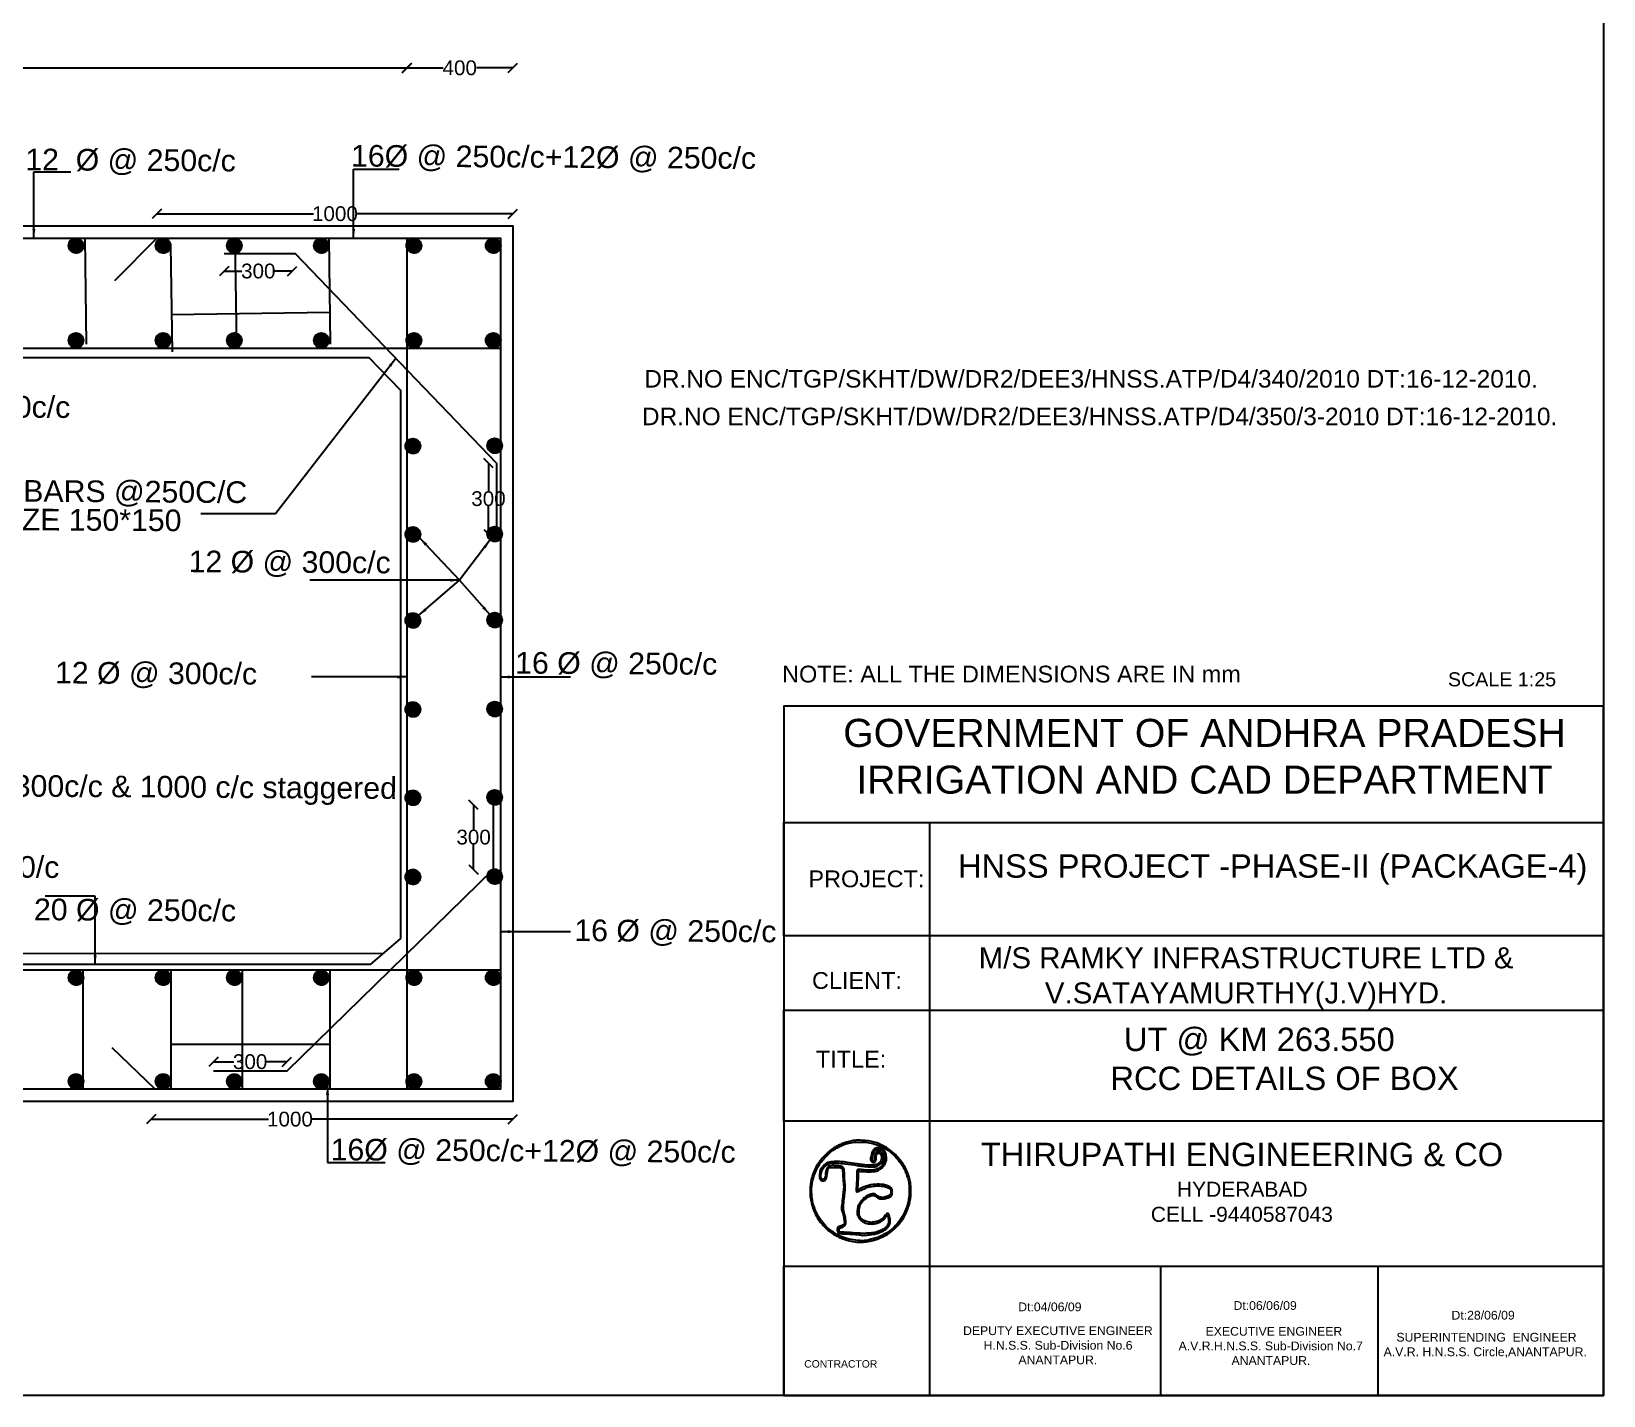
# Model space of a CAD drawing. Header units: millimetres. Extents: x 5124 to 6568637, y 2311 to 91879094.
# Drawn here: x 3657754 to 3673736, y 45932437 to 45946306 of the extents above; entities that cross this region are included whole.
import ezdxf

# ---------------------------------------------------------------- set-up
doc = ezdxf.new("R2010")
doc.units = ezdxf.units.MM
doc.header["$MEASUREMENT"] = 0
for name, color, linetype in [('DIMENSION', 7, 'Continuous'), ('DRAWING', 7, 'Continuous'), ('TEXT', 7, 'Continuous')]:
    doc.layers.add(name, color=color, linetype=linetype)
doc.styles.get("Standard").update_dxf_attribs({"font": 'arial.ttf', "height": 150})
doc.dimstyles.get("Standard").update_dxf_attribs({"dimtxt": 200, "dimasz": 110, "dimexe": 0.18, "dimexo": 0.0625, "dimgap": 0.09, "dimtad": 0, "dimtih": 1, "dimtoh": 1, "dimdec": 0, "dimzin": 0, "dimdsep": 46, "dimtxsty": 'Standard', "dimblk": 'OBLIQUE', "dimcen": 0.09, "dimse1": 1, "dimse2": 1, "dimadec": 0, "dimazin": 0, "dimtfac": 1, "dimtdec": 0, "dimtofl": 0, "dimtmove": 0, "dimatfit": 3, "dimfxl": 1, "dimtolj": 1, "dimtzin": 0, "dimarcsym": 0})

# ---------------------------------------------------------------- blocks, each defined once
blk = doc.blocks.new('_Oblique')
at = {"color": 0, "linetype": 'ByBlock', "lineweight": -2}
blk.add_line((-0.5, -0.5), (0.5, 0.5), dxfattribs=at)
blk = doc.blocks.new('*D94')
at = {"layer": 'Defpoints', "color": 0}
for p in [(3661570, 45945931), (3652827, 45944164), (3661570, 45944204)]:
    blk.add_point(p, dxfattribs=at)
at = {"layer": 'DIMENSION', "color": 0, "lineweight": -2}
for p, q in [((3652827, 45945931), (3656973, 45945931)), ((3661570, 45945931), (3657423, 45945931))]:
    blk.add_line(p, q, dxfattribs=at)
at = {"layer": 'DIMENSION', "color": 0, "lineweight": -2, "xscale": 95, "yscale": 95, "zscale": 95, "rotation": 180}
blk.add_blockref('_Oblique', (3652827, 45945931), dxfattribs=at)
at = {"layer": 'DIMENSION', "color": 0, "lineweight": -2, "xscale": 95, "yscale": 95, "zscale": 95}
blk.add_blockref('_Oblique', (3661570, 45945931), dxfattribs=at)
at = {"layer": 'DIMENSION', "color": 0, "insert": (3657198, 45945931), "char_height": 150, "attachment_point": 5}
blk.add_mtext('\\A1;2500', dxfattribs=at)
blk = doc.blocks.new('*D107')
at = {"layer": 'Defpoints', "color": 0}
for p in [(3659714, 45944049), (3660406, 45944049), (3660406, 45943869)]:
    blk.add_point(p, dxfattribs=at)
at = {"layer": 'DIMENSION', "color": 0, "lineweight": -2}
for p, q in [((3659714, 45943869), (3659894, 45943869)), ((3660406, 45943869), (3660225, 45943869))]:
    blk.add_line(p, q, dxfattribs=at)
at = {"layer": 'DIMENSION', "color": 0, "lineweight": -2, "xscale": 95, "yscale": 95, "zscale": 95, "rotation": 180}
blk.add_blockref('_Oblique', (3659714, 45943869), dxfattribs=at)
at = {"layer": 'DIMENSION', "color": 0, "lineweight": -2, "xscale": 95, "yscale": 95, "zscale": 95}
blk.add_blockref('_Oblique', (3660406, 45943869), dxfattribs=at)
at = {"layer": 'DIMENSION', "color": 0, "insert": (3660060, 45943869), "char_height": 150, "attachment_point": 5}
blk.add_mtext('\\A1;300', dxfattribs=at)
blk = doc.blocks.new('*D108')
at = {"layer": 'Defpoints', "color": 0}
for p in [(3662647, 45944452), (3659030, 45944204), (3662647, 45944127)]:
    blk.add_point(p, dxfattribs=at)
at = {"layer": 'DIMENSION', "color": 0, "lineweight": -2}
for p, q in [((3659030, 45944452), (3660622, 45944452)), ((3662647, 45944452), (3661055, 45944452))]:
    blk.add_line(p, q, dxfattribs=at)
at = {"layer": 'DIMENSION', "color": 0, "lineweight": -2, "xscale": 95, "yscale": 95, "zscale": 95, "rotation": 180}
blk.add_blockref('_Oblique', (3659030, 45944452), dxfattribs=at)
at = {"layer": 'DIMENSION', "color": 0, "lineweight": -2, "xscale": 95, "yscale": 95, "zscale": 95}
blk.add_blockref('_Oblique', (3662647, 45944452), dxfattribs=at)
at = {"layer": 'DIMENSION', "color": 0, "insert": (3660839, 45944452), "char_height": 150, "attachment_point": 5}
blk.add_mtext('\\A1;1000', dxfattribs=at)
blk = doc.blocks.new('*D109')
at = {"layer": 'Defpoints', "color": 0}
for p in [(3662480, 45941915), (3662400, 45941196), (3662463, 45941196)]:
    blk.add_point(p, dxfattribs=at)
at = {"layer": 'DIMENSION', "color": 0, "lineweight": -2}
for p, q in [((3662400, 45941915), (3662400, 45941632)), ((3662400, 45941196), (3662400, 45941479))]:
    blk.add_line(p, q, dxfattribs=at)
at = {"layer": 'DIMENSION', "color": 0, "lineweight": -2, "xscale": 95, "yscale": 95, "zscale": 95}
for p, rotation in [((3662400, 45941915), 90), ((3662400, 45941196), 270)]:
    blk.add_blockref('_Oblique', p, dxfattribs=dict(at, rotation=rotation))
at = {"layer": 'DIMENSION', "color": 0, "insert": (3662400, 45941555), "char_height": 150, "attachment_point": 5}
blk.add_mtext('\\A1;300', dxfattribs=at)
blk = doc.blocks.new('*D110')
at = {"layer": 'Defpoints', "color": 0}
for p in [(3662249, 45938443), (3662463, 45938443), (3662448, 45937786)]:
    blk.add_point(p, dxfattribs=at)
at = {"layer": 'DIMENSION', "color": 0, "lineweight": -2}
for p, q in [((3662249, 45938443), (3662249, 45938191)), ((3662249, 45937786), (3662249, 45938038))]:
    blk.add_line(p, q, dxfattribs=at)
at = {"layer": 'DIMENSION', "color": 0, "lineweight": -2, "xscale": 95, "yscale": 95, "zscale": 95}
for p, rotation in [((3662249, 45938443), 90), ((3662249, 45937786), 270)]:
    blk.add_blockref('_Oblique', p, dxfattribs=dict(at, rotation=rotation))
at = {"layer": 'DIMENSION', "color": 0, "insert": (3662249, 45938114), "char_height": 150, "attachment_point": 5}
blk.add_mtext('\\A1;300', dxfattribs=at)
blk = doc.blocks.new('*D111')
at = {"layer": 'Defpoints', "color": 0}
for p in [(3659605, 45935831), (3659605, 45935735), (3660349, 45935735)]:
    blk.add_point(p, dxfattribs=at)
at = {"layer": 'DIMENSION', "color": 0, "lineweight": -2}
for p, q in [((3659605, 45935831), (3659811, 45935831)), ((3660349, 45935831), (3660142, 45935831))]:
    blk.add_line(p, q, dxfattribs=at)
at = {"layer": 'DIMENSION', "color": 0, "lineweight": -2, "xscale": 95, "yscale": 95, "zscale": 95, "rotation": 180}
blk.add_blockref('_Oblique', (3659605, 45935831), dxfattribs=at)
at = {"layer": 'DIMENSION', "color": 0, "lineweight": -2, "xscale": 95, "yscale": 95, "zscale": 95}
blk.add_blockref('_Oblique', (3660349, 45935831), dxfattribs=at)
at = {"layer": 'DIMENSION', "color": 0, "insert": (3659977, 45935831), "char_height": 150, "attachment_point": 5}
blk.add_mtext('\\A1;300', dxfattribs=at)
blk = doc.blocks.new('*D112')
at = {"layer": 'Defpoints', "color": 0}
for p in [(3658971, 45935551), (3662647, 45935426), (3662647, 45935247)]:
    blk.add_point(p, dxfattribs=at)
at = {"layer": 'DIMENSION', "color": 0, "lineweight": -2}
for p, q in [((3658971, 45935247), (3660165, 45935247)), ((3662647, 45935247), (3660599, 45935247))]:
    blk.add_line(p, q, dxfattribs=at)
at = {"layer": 'DIMENSION', "color": 0, "lineweight": -2, "xscale": 95, "yscale": 95, "zscale": 95, "rotation": 180}
blk.add_blockref('_Oblique', (3658971, 45935247), dxfattribs=at)
at = {"layer": 'DIMENSION', "color": 0, "lineweight": -2, "xscale": 95, "yscale": 95, "zscale": 95}
blk.add_blockref('_Oblique', (3662647, 45935247), dxfattribs=at)
at = {"layer": 'DIMENSION', "color": 0, "insert": (3660382, 45935247), "char_height": 150, "attachment_point": 5}
blk.add_mtext('\\A1;1000', dxfattribs=at)
blk = doc.blocks.new('*D125')
at = {"layer": 'Defpoints', "color": 0}
for p in [(3662647, 45945935), (3661570, 45944204), (3662647, 45944204)]:
    blk.add_point(p, dxfattribs=at)
at = {"layer": 'DIMENSION', "color": 0, "lineweight": -2}
for p, q in [((3661570, 45945935), (3661940, 45945935)), ((3662647, 45945935), (3662277, 45945935))]:
    blk.add_line(p, q, dxfattribs=at)
at = {"layer": 'DIMENSION', "color": 0, "lineweight": -2, "xscale": 95, "yscale": 95, "zscale": 95, "rotation": 180}
blk.add_blockref('_Oblique', (3661570, 45945935), dxfattribs=at)
at = {"layer": 'DIMENSION', "color": 0, "lineweight": -2, "xscale": 95, "yscale": 95, "zscale": 95}
blk.add_blockref('_Oblique', (3662647, 45945935), dxfattribs=at)
at = {"layer": 'DIMENSION', "color": 0, "insert": (3662108, 45945935), "char_height": 150, "attachment_point": 5}
blk.add_mtext('\\A1;400', dxfattribs=at)

msp = doc.modelspace()

# ---------------------------------------------------------------- hatches: boundary and pattern name
at = {"layer": 'DRAWING'}
h = msp.add_hatch(dxfattribs=at)
h.set_pattern_fill('ANSI31', color=256, style=0)
h.set_pattern_definition([(45, (64090.15752, -870.30237), (-0.08838834764832, 0.08838834764832), [])])
h.paths.add_polyline_path([(3658282.4, 45944128.2, 0.9586945), (3658131.2, 45944134.5), (3658131.2, 45944121.8, 0.9586945)])
h = msp.add_hatch(dxfattribs=at)
h.set_pattern_fill('ANSI31', color=256, style=0)
h.set_pattern_definition([(45, (64975.92358, -870.30237), (-0.08838834764832, 0.08838834764832), [])])
h.paths.add_polyline_path([(3659168.2, 45944128.2, 0.9586945), (3659017, 45944134.5), (3659017, 45944121.8, 0.9586945)])
h = msp.add_hatch(dxfattribs=at)
h.set_pattern_fill('ANSI31', color=256, style=0)
h.set_pattern_definition([(45, (65700.2916, -870.30237), (-0.08838834764832, 0.08838834764832), [])])
h.paths.add_polyline_path([(3659892.6, 45944128.2, 0.9586945), (3659741.4, 45944134.5), (3659741.4, 45944121.8, 0.9586945)])
h = msp.add_hatch(dxfattribs=at)
h.set_pattern_fill('ANSI31', color=256, style=0)
h.set_pattern_definition([(45, (66584.34823, -870.30237), (-0.08838834764832, 0.08838834764832), [])])
h.paths.add_polyline_path([(3660776.6, 45944128.2, 0.9586945), (3660625.4, 45944134.5), (3660625.4, 45944121.8, 0.9586945)])
h = msp.add_hatch(dxfattribs=at)
h.set_pattern_fill('ANSI31', color=256, style=0)
h.set_pattern_definition([(45, (67526.09789, -870.30237), (-0.08838834764832, 0.08838834764832), [])])
h.paths.add_polyline_path([(3661718.4, 45944128.2, 0.9586945), (3661567.2, 45944134.5), (3661567.2, 45944121.8, 0.9586945)])
h = msp.add_hatch(dxfattribs=at)
h.set_pattern_fill('ANSI31', color=256, style=0)
h.set_pattern_definition([(45, (68332.51823, -870.30237), (-0.08838834764832, 0.08838834764832), [])])
h.paths.add_polyline_path([(3662524.8, 45944128.2, 0.9586945), (3662373.6, 45944134.5), (3662373.6, 45944121.8, 0.9586945)])
h = msp.add_hatch(dxfattribs=at)
h.set_pattern_fill('ANSI31', color=256, style=0)
h.set_pattern_definition([(45, (64090.15752, -1834.16547), (-0.08838834764832, 0.08838834764832), [])])
h.paths.add_polyline_path([(3658282.4, 45943164.3, 0.9586945), (3658131.2, 45943170.7), (3658131.2, 45943157.9, 0.9586945)])
h = msp.add_hatch(dxfattribs=at)
h.set_pattern_fill('ANSI31', color=256, style=0)
h.set_pattern_definition([(45, (64975.92358, -1834.16547), (-0.08838834764832, 0.08838834764832), [])])
h.paths.add_polyline_path([(3659168.2, 45943164.3, 0.9586945), (3659017, 45943170.7), (3659017, 45943157.9, 0.9586945)])
h = msp.add_hatch(dxfattribs=at)
h.set_pattern_fill('ANSI31', color=256, style=0)
h.set_pattern_definition([(45, (65700.2916, -1834.16547), (-0.08838834764832, 0.08838834764832), [])])
h.paths.add_polyline_path([(3659892.6, 45943164.3, 0.9586945), (3659741.4, 45943170.7), (3659741.4, 45943157.9, 0.9586945)])
h = msp.add_hatch(dxfattribs=at)
h.set_pattern_fill('ANSI31', color=256, style=0)
h.set_pattern_definition([(45, (66584.34823, -1834.16547), (-0.08838834764832, 0.08838834764832), [])])
h.paths.add_polyline_path([(3660776.6, 45943164.3, 0.9586945), (3660625.4, 45943170.7), (3660625.4, 45943157.9, 0.9586945)])
h = msp.add_hatch(dxfattribs=at)
h.set_pattern_fill('ANSI31', color=256, style=0)
h.set_pattern_definition([(45, (67526.09789, -1834.16547), (-0.08838834764832, 0.08838834764832), [])])
h.paths.add_polyline_path([(3661718.4, 45943164.3, 0.9586945), (3661567.2, 45943170.7), (3661567.2, 45943157.9, 0.9586945)])
h = msp.add_hatch(dxfattribs=at)
h.set_pattern_fill('ANSI31', color=256, style=0)
h.set_pattern_definition([(45, (68332.51823, -1834.16547), (-0.08838834764832, 0.08838834764832), [])])
h.paths.add_polyline_path([(3662524.8, 45943164.3, 0.9586945), (3662373.6, 45943170.7), (3662373.6, 45943157.9, 0.9586945)])
h = msp.add_hatch(dxfattribs=at)
h.set_pattern_fill('ANSI31', color=256, style=0)
h.set_pattern_definition([(45, (67515.24774, -2908.58758), (-0.08838834764832, 0.08838834764832), [])])
h.paths.add_polyline_path([(3661707.5, 45942089.9, 0.9586945), (3661556.3, 45942096.2), (3661556.3, 45942083.5, 0.9586945)])
h = msp.add_hatch(dxfattribs=at)
h.set_pattern_fill('ANSI31', color=256, style=0)
h.set_pattern_definition([(45, (68346.2145, -2904.75602), (-0.08838834764832, 0.08838834764832), [])])
h.paths.add_polyline_path([(3662538.5, 45942093.7, 0.9586945), (3662387.3, 45942100.1), (3662387.3, 45942087.3, 0.9586945)])
h = msp.add_hatch(dxfattribs=at)
h.set_pattern_fill('ANSI31', color=256, style=0)
h.set_pattern_definition([(45, (67515.24774, -3806.49372), (-0.08838834764832, 0.08838834764832), [])])
h.paths.add_polyline_path([(3661707.5, 45941192, 0.9586945), (3661556.3, 45941198.3), (3661556.3, 45941185.6, 0.9586945)])
h = msp.add_hatch(dxfattribs=at)
h.set_pattern_fill('ANSI31', color=256, style=0)
h.set_pattern_definition([(45, (68346.2145, -3802.66216), (-0.08838834764832, 0.08838834764832), [])])
h.paths.add_polyline_path([(3662538.5, 45941195.8, 0.9586945), (3662387.3, 45941202.2), (3662387.3, 45941189.4, 0.9586945)])
h = msp.add_hatch(dxfattribs=at)
h.set_pattern_fill('ANSI31', color=256, style=0)
h.set_pattern_definition([(45, (67515.24774, -4681.08019), (-0.08838834764832, 0.08838834764832), [])])
h.paths.add_polyline_path([(3661707.5, 45940317.4, 0.9586945), (3661556.3, 45940323.8), (3661556.3, 45940311, 0.9586945)])
h = msp.add_hatch(dxfattribs=at)
h.set_pattern_fill('ANSI31', color=256, style=0)
h.set_pattern_definition([(45, (68346.2145, -4677.24863), (-0.08838834764832, 0.08838834764832), [])])
h.paths.add_polyline_path([(3662538.5, 45940321.2, 0.9586945), (3662387.3, 45940327.6), (3662387.3, 45940314.8, 0.9586945)])
h = msp.add_hatch(dxfattribs=at)
h.set_pattern_fill('ANSI31', color=256, style=0)
h.set_pattern_definition([(45, (67515.24774, -5586.18702), (-0.08838834764832, 0.08838834764832), [])])
h.paths.add_polyline_path([(3661707.5, 45939412.3, 0.9586945), (3661556.3, 45939418.6), (3661556.3, 45939405.9, 0.9586945)])
h = msp.add_hatch(dxfattribs=at)
h.set_pattern_fill('ANSI31', color=256, style=0)
h.set_pattern_definition([(45, (68346.2145, -5582.35546), (-0.08838834764832, 0.08838834764832), [])])
h.paths.add_polyline_path([(3662538.5, 45939416.1, 0.9586945), (3662387.3, 45939422.5), (3662387.3, 45939409.7, 0.9586945)])
h = msp.add_hatch(dxfattribs=at)
h.set_pattern_fill('ANSI31', color=256, style=0)
h.set_pattern_definition([(45, (67515.24774, -6484.02709), (-0.08838834764832, 0.08838834764832), [])])
h.paths.add_polyline_path([(3661707.5, 45938514.4, 0.9586945), (3661556.3, 45938520.8), (3661556.3, 45938508, 0.9586945)])
h = msp.add_hatch(dxfattribs=at)
h.set_pattern_fill('ANSI31', color=256, style=0)
h.set_pattern_definition([(45, (68346.2145, -6480.19553), (-0.08838834764832, 0.08838834764832), [])])
h.paths.add_polyline_path([(3662538.5, 45938518.3, 0.9586945), (3662387.3, 45938524.6), (3662387.3, 45938511.9, 0.9586945)])
h = msp.add_hatch(dxfattribs=at)
h.set_pattern_fill('ANSI31', color=256, style=0)
h.set_pattern_definition([(45, (67515.24774, -7288.65457), (-0.08838834764832, 0.08838834764832), [])])
h.paths.add_polyline_path([(3661707.5, 45937709.8, 0.9586945), (3661556.3, 45937716.2), (3661556.3, 45937703.4, 0.9586945)])
h = msp.add_hatch(dxfattribs=at)
h.set_pattern_fill('ANSI31', color=256, style=0)
h.set_pattern_definition([(45, (68346.2145, -7284.82301), (-0.08838834764832, 0.08838834764832), [])])
h.paths.add_polyline_path([(3662538.5, 45937713.6, 0.9586945), (3662387.3, 45937720), (3662387.3, 45937707.3, 0.9586945)])
h = msp.add_hatch(dxfattribs=at)
h.set_pattern_fill('ANSI31', color=256, style=0)
h.set_pattern_definition([(45, (64090.15752, -8312.6058), (-0.08838834764832, 0.08838834764832), [])])
h.paths.add_polyline_path([(3658282.4, 45936685.8, 0.9586945), (3658131.2, 45936692.2), (3658131.2, 45936679.5, 0.9586945)])
h = msp.add_hatch(dxfattribs=at)
h.set_pattern_fill('ANSI31', color=256, style=0)
h.set_pattern_definition([(45, (64975.92358, -8312.6058), (-0.08838834764832, 0.08838834764832), [])])
h.paths.add_polyline_path([(3659168.2, 45936685.8, 0.9586945), (3659017, 45936692.2), (3659017, 45936679.5, 0.9586945)])
h = msp.add_hatch(dxfattribs=at)
h.set_pattern_fill('ANSI31', color=256, style=0)
h.set_pattern_definition([(45, (65700.2916, -8312.6058), (-0.08838834764832, 0.08838834764832), [])])
h.paths.add_polyline_path([(3659892.6, 45936685.8, 0.9586945), (3659741.4, 45936692.2), (3659741.4, 45936679.5, 0.9586945)])
h = msp.add_hatch(dxfattribs=at)
h.set_pattern_fill('ANSI31', color=256, style=0)
h.set_pattern_definition([(45, (66584.34823, -8312.6058), (-0.08838834764832, 0.08838834764832), [])])
h.paths.add_polyline_path([(3660776.6, 45936685.8, 0.9586945), (3660625.4, 45936692.2), (3660625.4, 45936679.5, 0.9586945)])
h = msp.add_hatch(dxfattribs=at)
h.set_pattern_fill('ANSI31', color=256, style=0)
h.set_pattern_definition([(45, (67526.09789, -8312.6058), (-0.08838834764832, 0.08838834764832), [])])
h.paths.add_polyline_path([(3661718.4, 45936685.8, 0.9586945), (3661567.2, 45936692.2), (3661567.2, 45936679.5, 0.9586945)])
h = msp.add_hatch(dxfattribs=at)
h.set_pattern_fill('ANSI31', color=256, style=0)
h.set_pattern_definition([(45, (68332.51823, -8312.6058), (-0.08838834764832, 0.08838834764832), [])])
h.paths.add_polyline_path([(3662524.8, 45936685.8, 0.9586945), (3662373.6, 45936692.2), (3662373.6, 45936679.5, 0.9586945)])
h = msp.add_hatch(dxfattribs=at)
h.set_pattern_fill('ANSI31', color=256, style=0)
h.set_pattern_definition([(45, (64090.15752, -9367.80406), (-0.08838834764832, 0.08838834764832), [])])
h.paths.add_polyline_path([(3658282.4, 45935630.7, 0.9586945), (3658131.2, 45935637), (3658131.2, 45935624.3, 0.9586945)])
h = msp.add_hatch(dxfattribs=at)
h.set_pattern_fill('ANSI31', color=256, style=0)
h.set_pattern_definition([(45, (64975.92358, -9367.80406), (-0.08838834764832, 0.08838834764832), [])])
h.paths.add_polyline_path([(3659168.2, 45935630.7, 0.9586945), (3659017, 45935637), (3659017, 45935624.3, 0.9586945)])
h = msp.add_hatch(dxfattribs=at)
h.set_pattern_fill('ANSI31', color=256, style=0)
h.set_pattern_definition([(45, (65700.2916, -9367.80406), (-0.08838834764832, 0.08838834764832), [])])
h.paths.add_polyline_path([(3659892.6, 45935630.7, 0.9586945), (3659741.4, 45935637), (3659741.4, 45935624.3, 0.9586945)])
h = msp.add_hatch(dxfattribs=at)
h.set_pattern_fill('ANSI31', color=256, style=0)
h.set_pattern_definition([(45, (66584.34823, -9367.80406), (-0.08838834764832, 0.08838834764832), [])])
h.paths.add_polyline_path([(3660776.6, 45935630.7, 0.9586945), (3660625.4, 45935637), (3660625.4, 45935624.3, 0.9586945)])
h = msp.add_hatch(dxfattribs=at)
h.set_pattern_fill('ANSI31', color=256, style=0)
h.set_pattern_definition([(45, (67526.09789, -9367.80406), (-0.08838834764832, 0.08838834764832), [])])
h.paths.add_polyline_path([(3661718.4, 45935630.7, 0.9586945), (3661567.2, 45935637), (3661567.2, 45935624.3, 0.9586945)])
h = msp.add_hatch(dxfattribs=at)
h.set_pattern_fill('ANSI31', color=256, style=0)
h.set_pattern_definition([(45, (68332.51823, -9367.80406), (-0.08838834764832, 0.08838834764832), [])])
h.paths.add_polyline_path([(3662524.8, 45935630.7, 0.9586945), (3662373.6, 45935637), (3662373.6, 45935624.3, 0.9586945)])

# ---------------------------------------------------------------- linework, layer by layer
for points in [[(3666096.6, 45935026.5, 0.011371), (3666040, 45935012.8, 0.02579), (3665998.1, 45934999.3, 0.027062), (3665959, 45934982, 0.013799), (3665911.8, 45934956.4, 0.049276), (3665869.3, 45934925.7, 0.020623), (3665818.3, 45934876.7, 0.020736), (3665770.4, 45934822.6, 0.039557), (3665737.5, 45934774.8, 0.070595), (3665684.8, 45934644.1, 0.067578), (3665669.5, 45934501.9, 0.067285), (3665692.7, 45934360.2, 0.06891), (3665752.6, 45934230.9, 0.057705), (3665823, 45934145, 0.054334), (3665912.6, 45934075.5, 0.05355), (3666016.3, 45934026.1, 0.052844), (3666128.6, 45933999.6, 0.040381), (3666191.8, 45933996.7, 0.03202), (3666259.9, 45934003.5, 0.031364), (3666328.1, 45934019.2, 0.03411), (3666392, 45934043, 0.075635), (3666519.8, 45934126, 0.073326), (3666618.7, 45934244, 0.073591), (3666679.1, 45934385.2, 0.077104), (3666694.6, 45934535.5, 0.004861), (3666692.1, 45934577.2, 0.019003), (3666689.3, 45934602.9, 0.02286), (3666684.9, 45934625.9, 0.009468), (3666676.8, 45934656.5, 0.065489), (3666627.4, 45934771.5, 0.057691), (3666548, 45934875.4, 0.058022), (3666447.6, 45934957.9, 0.068022), (3666336, 45935009.9, 0.035725), (3666279.7, 45935023, 0.021943), (3666212.1, 45935030.6, 0.021989), (3666146.3, 45935032.3, 0.048915)], [(3666309.1, 45934998.8, -0.010053), (3666345.9, 45934988.3, -0.02116), (3666374, 45934978.3, -0.022523), (3666400, 45934966.4, -0.013074), (3666430.1, 45934950, -0.040153), (3666486.4, 45934910.9, -0.032263), (3666540.3, 45934860.5, -0.031944), (3666587.9, 45934803, -0.036921), (3666625.3, 45934742.6, -0.012801), (3666637.9, 45934716.6, -0.018323), (3666647.7, 45934693, -0.011926), (3666654.5, 45934673.3, -0.421559), (3666652.4, 45934669.4, 0.438354), (3666652.1, 45934668.8, 0.035377), (3666653, 45934666.8, 0.030088), (3666654.6, 45934664.3, 0.016409), (3666656.9, 45934661.4, -0.136522), (3666667.9, 45934636.6, -0.015322), (3666675.3, 45934574.7, -0.019775), (3666678.5, 45934508.4, -0.035566), (3666675.1, 45934454.1, -0.046854), (3666652.3, 45934355.8, -0.049001), (3666611.9, 45934265, -0.049074), (3666554.6, 45934183.9, -0.047266), (3666482, 45934114.4, -0.036649), (3666442.8, 45934087.9, -0.020541), (3666391.8, 45934061.2, -0.020402), (3666340.4, 45934039.6, -0.050634), (3666301, 45934029.2, 0.011096), (3666293.7, 45934027.8, 0.006376), (3666284.9, 45934025.9, 0.006368), (3666276.1, 45934023.8, 0.010561), (3666268.7, 45934021.7, -0.075797), (3666200.7, 45934012, -0.036256), (3666112.5, 45934019.2, -0.035773), (3666022.7, 45934039.7, -0.053967), (3665949.1, 45934071.3, -0.043816), (3665865.7, 45934128.3, -0.050353), (3665797.8, 45934196.6, -0.04992), (3665744.4, 45934277.7, -0.041857), (3665704.4, 45934372.6, -0.041799), (3665692.7, 45934422.3, -0.022952), (3665686.3, 45934484.7, -0.022835), (3665685.6, 45934548.4, -0.036198), (3665691.5, 45934602.6, -0.027029), (3665702.8, 45934650, -0.021589), (3665719.9, 45934699.7, -0.021847), (3665740.8, 45934746.9, -0.030803), (3665763.8, 45934786.8, -0.030973), (3665791.9, 45934824, -0.014365), (3665832.6, 45934868.8, -0.013732), (3665874.4, 45934909.9, -0.048124), (3665904.4, 45934932.8, -0.015617), (3665928.2, 45934946.7, -0.006514), (3665961.2, 45934964, -0.006284), (3665994, 45934980, -0.02113), (3666015.9, 45934989.4, -0.047647), (3666081.8, 45935007.2, -0.034153), (3666157.8, 45935014.8, -0.033468), (3666236.1, 45935012.1, -0.039389)], [(3666338.6, 45934952.5, 0.079905), (3666325.1, 45934944.2, 0.042826), (3666311.4, 45934930.1, 0.042991), (3666300.6, 45934914.2, 0.097401), (3666296, 45934900.4, -0.017144), (3666294.7, 45934892.7, -0.007361), (3666292.6, 45934882.5, -0.007273), (3666289.9, 45934871.7, -0.009527), (3666287.2, 45934861.9, 0.057314), (3666283.8, 45934842.6, 0.105744), (3666286.1, 45934827, 0.129803), (3666294.1, 45934815.7, 0.112787), (3666307, 45934809.1, 0.089359), (3666322.4, 45934808.1, 0.205539), (3666332.2, 45934813.7, 0.119945), (3666338.3, 45934827.5, 0.023277), (3666341.7, 45934854.8, -0.017196), (3666344.9, 45934882.7, -0.101894), (3666349.9, 45934896.5, -0.209902), (3666358.1, 45934902.1, -0.109281), (3666370.7, 45934901.8, -0.199104), (3666386.6, 45934890, -0.104543), (3666394.7, 45934866.3, -0.087788), (3666393.2, 45934837.5, -0.092435), (3666381.8, 45934811.5, -0.140361), (3666355.4, 45934789.5, -0.085225), (3666315.8, 45934779.5, -0.045138), (3666253.4, 45934780.4, -0.010085), (3666147.7, 45934793.6, 0.001129), (3666045.2, 45934808.3, 0.010475), (3666000.8, 45934813.7, 0.019654), (3665967.2, 45934815.7, 0.009807), (3665924.5, 45934815.7, 0.021045), (3665879.5, 45934812.9, 0.064199), (3665849.7, 45934805.9, 0.07759), (3665825.9, 45934792.4, 0.04157), (3665801.2, 45934769.2, 0.033858), (3665784.3, 45934747.7, 0.055821), (3665773.4, 45934727.2, 0.056084), (3665767.4, 45934704.9, 0.03454), (3665765.1, 45934677.8, 0.036481), (3665766.7, 45934650.5, 0.103396), (3665773, 45934632.6, 0.148662), (3665784.3, 45934622.5, 0.109578), (3665800.8, 45934618.8, 0.120124), (3665817, 45934622.8, 0.145), (3665828.3, 45934633.7, 0.076305), (3665836.4, 45934654.8, 0.015923), (3665843.5, 45934694.1, -0.009484), (3665846.8, 45934713.6, -0.012925), (3665850.6, 45934731, -0.009784), (3665854.3, 45934745.2, -0.12767), (3665857.1, 45934749.9, -0.187867), (3665867.7, 45934754.6, -0.006627), (3665913.5, 45934755.9, -0.01166), (3665957.9, 45934755.6, -0.060862), (3665982, 45934751.9, -0.161099), (3665992, 45934745.2, -0.110854), (3665997.8, 45934732.7, -0.037878), (3666001.3, 45934708.3, -0.003666), (3666004.8, 45934648.4, 0.004284), (3666006.1, 45934626.6, 0.004704), (3666007.8, 45934605.4, 0.004401), (3666009.5, 45934587.4, 0.023561), (3666011, 45934577.6, -0.066487), (3666012.1, 45934560.3, -0.007257), (3666008.9, 45934520.5, -0.006419), (3666002.5, 45934462.5, -0.001903), (3665991.4, 45934374.1, 0.0101), (3665988.5, 45934347.9, 0.046767), (3665988.6, 45934332.7, 0.054451), (3665991.5, 45934318.9, 0.016832), (3665998.8, 45934298.8, -0.025497), (3666004.4, 45934282.5, -0.017703), (3666009.2, 45934263.6, -0.016989), (3666012.8, 45934243.3, -0.017395), (3666015, 45934223), (3666018.2, 45934179.5), (3665997.5, 45934167.9, -0.015536), (3665989, 45934163.5, -0.017122), (3665980.5, 45934159.7, -0.016739), (3665973, 45934157, -0.078777), (3665968.5, 45934156.3, 0.131176), (3665957.7, 45934153.4, 0.136592), (3665950, 45934145.5, 0.106124), (3665946.2, 45934133, 0.058162), (3665946.7, 45934116.9, 0.016688), (3665948.4, 45934107.9, 0.019181), (3665950.6, 45934099.5, 0.018627), (3665952.9, 45934092.5, 0.096084), (3665955.1, 45934089.1, 0.155202), (3665958.9, 45934086.9, 0.015688), (3665969.2, 45934085.1, 0.01847), (3665981.9, 45934083.8, 0.013691), (3665996.1, 45934083.2, -0.011921), (3666044.1, 45934081.4, -0.00413), (3666113.2, 45934076.6, -0.001098), (3666186.5, 45934070.8, -0.118504), (3666195.8, 45934067.7, 0.16291), (3666206.5, 45934065.2, 0.003581), (3666260, 45934070.6, 0.008625), (3666311.4, 45934077, 0.028406), (3666345, 45934083.7, 0.032579), (3666376.6, 45934094.2, 0.025466), (3666409.5, 45934109.5, 0.026004), (3666438.4, 45934126.8, 0.061344), (3666457.4, 45934143.2, 0.068447), (3666474.1, 45934167.7, 0.076262), (3666482.8, 45934194.9, 0.067476), (3666483.5, 45934226.2, 0.040065), (3666476.3, 45934262.8, 0.044341), (3666469.7, 45934280.3, 0.167899), (3666461.6, 45934288.5, 0.248042), (3666452.3, 45934288.2, 0.093969), (3666442.1, 45934279.5, -0.014529), (3666409.8, 45934241.8, -0.059632), (3666387.1, 45934222.1, -0.07471), (3666363, 45934210.6, -0.031322), (3666327.9, 45934202.2, -0.011719), (3666305.5, 45934198.8, -0.030157), (3666289.2, 45934197.8, -0.035481), (3666274.5, 45934198.8, -0.022756), (3666257.6, 45934201.9, -0.041651), (3666231.6, 45934210.3, -0.044873), (3666207.9, 45934222.7, -0.048687), (3666188.8, 45934237.9, -0.078972), (3666176.4, 45934254.4, -0.088886), (3666168.8, 45934278.2, -0.038681), (3666167, 45934311.4, -0.038538), (3666170.4, 45934345.5, -0.068656), (3666179.1, 45934372.2, -0.047822), (3666194.8, 45934398.1, -0.035478), (3666216.6, 45934423.3, -0.035754), (3666241.6, 45934445, -0.052131), (3666266.6, 45934460, -0.030465), (3666293.1, 45934470.4, -0.089851), (3666312.4, 45934473.1, -0.11423), (3666328.7, 45934468.5, -0.067663), (3666345.1, 45934456.5, 0.096235), (3666365.8, 45934443, 0.073317), (3666392.2, 45934436.5, 0.064558), (3666422.4, 45934437.6, 0.048869), (3666454.6, 45934446.2, 0.015923), (3666484.3, 45934458.5, 0.109612), (3666496.9, 45934467.9, 0.141247), (3666502.7, 45934480.7, 0.03256), (3666504.8, 45934504.5, 0.013265), (3666504.6, 45934523.1, 0.061516), (3666502.9, 45934533.6, 0.091027), (3666499.1, 45934541.4, 0.050414), (3666491.9, 45934549.2, 0.128873), (3666435.3, 45934578, 0.05989), (3666352.6, 45934585.8, 0.055893), (3666262.2, 45934573.3, 0.065288), (3666181.9, 45934541.3, -0.008116), (3666172.1, 45934536, -0.012981), (3666163.6, 45934531.9, -0.006773), (3666156.5, 45934528.8, -0.304845), (3666155, 45934529.1, -0.211798), (3666154.3, 45934530.8, -0.000838), (3666155.4, 45934552.2, -0.003985), (3666156.9, 45934576.5, -0.002472), (3666159, 45934605.1, 0.004385), (3666161.1, 45934635, 0.005065), (3666162.6, 45934663.5, 0.004554), (3666163.3, 45934687.7, 0.029433), (3666162.9, 45934699.8), (3666160.9, 45934720.5), (3666185.2, 45934716.7, 0.022308), (3666198.5, 45934715.3, 0.005402), (3666220.6, 45934714.1, 0.005531), (3666246, 45934713.3, 0.005473), (3666271.4, 45934713.1, 0.006594), (3666307.4, 45934713.6, 0.031106), (3666328, 45934715.4, 0.045299), (3666344.4, 45934719.5, 0.025886), (3666363.2, 45934727.1, 0.074598), (3666398.5, 45934750.5, 0.070434), (3666426.1, 45934783.6, 0.07263), (3666442.8, 45934822, 0.089071), (3666446.2, 45934860.9, 0.01957), (3666442.5, 45934889, 0.056074), (3666437.1, 45934907.9, 0.065261), (3666428.1, 45934923.4, 0.034277), (3666413.3, 45934940.2, 0.027009), (3666403.1, 45934949.3, 0.068734), (3666394.6, 45934954.3, 0.07176), (3666385.3, 45934956.7, 0.031521), (3666372.5, 45934957.4, 0.016443), (3666362.9, 45934956.9, 0.015199), (3666353, 45934955.8, 0.015395), (3666344.3, 45934954.3, 0.04795)], [(3666395.9, 45934934.8, -0.056619), (3666411, 45934919.4, -0.070112), (3666421, 45934902, -0.063176), (3666426.5, 45934881.1, -0.036102), (3666428, 45934855, -0.026103), (3666426.2, 45934828.3, -0.05922), (3666421.4, 45934808.6, -0.061276), (3666412.3, 45934791.1, -0.029698), (3666396.8, 45934771, -0.094532), (3666366.4, 45934747.4, -0.069609), (3666326, 45934733.3, -0.05177), (3666272.6, 45934728.3, -0.023109), (3666202, 45934732.4, 0.014899), (3666166.8, 45934735, 0.124815), (3666151.3, 45934731.7, 0.252886), (3666144.7, 45934722.6, 0.073732), (3666145.1, 45934704.7, -0.042717), (3666146.1, 45934692.4, -0.005288), (3666145.7, 45934665.7, -0.006212), (3666144.5, 45934633.8, -0.005103), (3666142.5, 45934599.8, 0.004606), (3666140.3, 45934563.2, 0.010714), (3666139.4, 45934535.7, 0.007341), (3666139.6, 45934514.8, 0.193504), (3666141.7, 45934509.7, 0.272952), (3666146.3, 45934508.6, 0.017404), (3666160, 45934513, 0.018882), (3666178.3, 45934520.5, 0.007944), (3666202.4, 45934531.9, -0.00991), (3666235, 45934547.1, -0.029968), (3666257.9, 45934555.7, -0.03192), (3666280.9, 45934561.2, -0.012489), (3666313.2, 45934565.9, -0.031624), (3666368, 45934569, -0.042774), (3666417.3, 45934564.5, -0.049658), (3666457.7, 45934553.1, -0.102801), (3666484.9, 45934535.2, -0.146745), (3666490.2, 45934525.4, -0.055372), (3666491.7, 45934509.7, -0.054274), (3666489.6, 45934493.2, -0.094139), (3666483.9, 45934480.7, -0.119575), (3666472, 45934470.2, -0.039208), (3666450.3, 45934460.9, -0.03788), (3666424.6, 45934454.3, -0.043914), (3666399.6, 45934452.1, -0.027336), (3666384.9, 45934452.9, -0.068469), (3666374.6, 45934455.5, -0.065144), (3666365, 45934460.9, -0.022939), (3666352.8, 45934470.9, 0.07041), (3666332.2, 45934484.9, 0.111511), (3666311.5, 45934489.8, 0.08847), (3666287.3, 45934485.7, 0.032101), (3666255.3, 45934471.8, 0.049567), (3666228.1, 45934454.4, 0.035227), (3666201.3, 45934429.9, 0.034846), (3666177.8, 45934401.5, 0.044392), (3666160.6, 45934372.2, 0.072348), (3666154, 45934350.8, 0.020236), (3666150, 45934315.9, 0.012952), (3666148.4, 45934280.8, 0.265664), (3666153.2, 45934271.8, -0.115377), (3666155.2, 45934269.8, -0.049412), (3666156.9, 45934266.4, -0.04534), (3666158.1, 45934262.3, -0.044785), (3666158.5, 45934258, 0.179828), (3666163.9, 45934243.4, 0.032309), (3666184.6, 45934222.3, 0.035345), (3666209.6, 45934202.9, 0.067561), (3666232.5, 45934191.7, 0.028537), (3666259, 45934184.6, 0.039847), (3666283.3, 45934181.6, 0.038236), (3666308.5, 45934182.4, 0.023572), (3666337.8, 45934186.9, 0.033201), (3666368.1, 45934195.3, 0.052304), (3666392.4, 45934206.7, 0.054197), (3666413.2, 45934222.6, 0.038969), (3666432.8, 45934244.3, -0.007998), (3666440.2, 45934253.7, -0.011914), (3666447.1, 45934261.7, -0.007046), (3666453, 45934268.1, -0.189724), (3666455.1, 45934269, -0.31512), (3666456.7, 45934268, -0.012989), (3666459.5, 45934261.2, -0.018519), (3666462.3, 45934252.5, -0.0116), (3666465.1, 45934242.1, -0.076654), (3666468.3, 45934203.2, -0.116551), (3666458.2, 45934170.9, -0.101292), (3666433.4, 45934143.4, -0.047771), (3666392.1, 45934118.9, -0.047916), (3666338.6, 45934099.6, -0.038807), (3666278.6, 45934089.2, -0.030246), (3666204.6, 45934086.6, -0.013533), (3666107.4, 45934091.8, 0.003397), (3666076.1, 45934094.1, 0.003258), (3666044.3, 45934096, 0.003226), (3666016.3, 45934097.4, 0.011736), (3665998.5, 45934097.7), (3665964.8, 45934097.5), (3665964.8, 45934113.4), (3665964.8, 45934125.9), (3665964.8, 45934133.4, -0.255878), (3665965.9, 45934135.4, -0.021331), (3665971, 45934138.3, -0.024284), (3665977.8, 45934141.5, -0.016153), (3665985.9, 45934144.5, 0.029102), (3665995, 45934148.1, 0.019825), (3666004.8, 45934153.2, 0.020023), (3666014, 45934158.9, 0.037497), (3666020.8, 45934164.4, 0.047773), (3666028.7, 45934173.2, 0.109676), (3666032.3, 45934181.4, 0.059805), (3666033.2, 45934193.1, 0.007063), (3666031.7, 45934219.2, 0.017193), (3666029.7, 45934237.6, 0.01193), (3666026.3, 45934258.3, 0.012048), (3666022, 45934277.9, 0.024163), (3666017.6, 45934293.2, -0.021994), (3666011.9, 45934312.4, -0.038871), (3666009.1, 45934328.7, -0.030789), (3666008.6, 45934347.6, -0.009072), (3666010.1, 45934376.6, -0.001709), (3666011.6, 45934397.4, -0.001884), (3666013.2, 45934417.6, -0.001751), (3666014.7, 45934434.8, -0.009616), (3666015.8, 45934444, 0.002783), (3666024.2, 45934511.7, 0.015642), (3666027.4, 45934547.9, 0.027419), (3666027.4, 45934574.4, 0.025052), (3666024.6, 45934601.4, -0.013359), (3666022.3, 45934619.3, -0.007032), (3666020.3, 45934641.6, -0.006991), (3666019, 45934664.5, -0.010691), (3666018.5, 45934684.4, 0.009817), (3666017.8, 45934720.5, 0.054013), (3666014.9, 45934739.7, 0.099692), (3666008.9, 45934752, 0.084336), (3665998.2, 45934761.9, 0.111049), (3665979, 45934769.1, 0.01671), (3665938, 45934773.4, 0.019303), (3665895.9, 45934774.8, 0.061247), (3665868, 45934771.2, 0.116126), (3665852, 45934762.8, 0.097571), (3665840.2, 45934747.6, 0.067516), (3665832.1, 45934724.2, 0.026486), (3665827.1, 45934690.2, -0.029178), (3665822.6, 45934660.7, -0.08956), (3665815, 45934642, -0.186289), (3665804.7, 45934634.5, -0.209405), (3665792.7, 45934636.2, -0.132851), (3665783.7, 45934646, -0.091992), (3665779.2, 45934660.4, -0.064225), (3665779.4, 45934680.2, -0.027894), (3665784.5, 45934706, -0.043994), (3665793.3, 45934730.8, -0.055217), (3665805.8, 45934751.8, -0.053692), (3665822.9, 45934770, -0.038475), (3665845.4, 45934786.5, -0.115688), (3665880.9, 45934798.5, -0.031518), (3665940.4, 45934800.3, -0.022483), (3666025.3, 45934793.8, -0.007666), (3666147.7, 45934776.9, 0.006179), (3666185.2, 45934771.7, 0.0054), (3666224.6, 45934767.1, 0.005436), (3666260.3, 45934763.7, 0.016056), (3666284.9, 45934762.4, 0.009603), (3666312.4, 45934762.4, 0.036421), (3666329.5, 45934763.9, 0.048057), (3666343.7, 45934767.7, 0.026799), (3666360.2, 45934774.8, 0.051449), (3666383.1, 45934789.4, 0.079901), (3666399, 45934806.7, 0.083725), (3666408.1, 45934827.5, 0.062275), (3666411.3, 45934852.3, 0.027547), (3666410.6, 45934864.9, 0.025908), (3666408.5, 45934877.5, 0.027051), (3666405.3, 45934889.1, 0.042534), (3666401.2, 45934898.6, 0.029286), (3666394.7, 45934909.2, 0.113768), (3666389, 45934914.4, 0.10469), (3666381.4, 45934916.7, 0.022841), (3666367.6, 45934917.4, 0.022154), (3666353.7, 45934916.7, 0.107946), (3666346.2, 45934914.4, 0.118554), (3666340.8, 45934909.3, 0.029201), (3666334.6, 45934898.5, 0.04357), (3666330.9, 45934889.2, 0.022936), (3666327.9, 45934877, 0.022268), (3666325.9, 45934863.9, 0.027017), (3666325.2, 45934851.5, -0.013965), (3666324.8, 45934838.1, -0.050225), (3666323.5, 45934829.7, -0.097184), (3666321.2, 45934824.9, -0.23583), (3666317.8, 45934823.2, -0.162421), (3666308.4, 45934826.4, -0.180712), (3666303.3, 45934834.4, -0.084641), (3666302.6, 45934849.3, -0.019045), (3666306.8, 45934874.4, -0.042593), (3666315.7, 45934904.7, -0.090406), (3666328.5, 45934925.4, -0.113659), (3666345.6, 45934937.3, -0.096515), (3666367.3, 45934941.6, -0.029399), (3666375.7, 45934941.1, -0.028215), (3666384.1, 45934939.6, -0.029397), (3666391.4, 45934937.4, -0.08398)]]:
    msp.add_lwpolyline(points, format="xyb", close=True)
at = {"layer": 'DIMENSION'}
for points in [[(3642087, 45944328.8), (3662647, 45944328.8), (3662647, 45935426), (3642087, 45935426)], [(3642212.1, 45944203.7), (3662521.9, 45944203.7), (3662521.9, 45935551.1), (3642212.1, 45935551.1)]]:
    msp.add_lwpolyline(points, close=True, dxfattribs=at)
for points in [[(3658296.2, 45944203.7), (3658311.6, 45943125.2)], [(3659030, 45944203.7), (3658597.5, 45943769.6)], [(3659168.2, 45944128.2), (3659183.7, 45943049.6)], [(3659822.8, 45944203.7), (3659838.3, 45943125.2)], [(3660775.6, 45944203.7), (3660791.1, 45943125.2)], [(3661569.7, 45944203.7), (3661569.7, 45935551.1)], [(3659178.2, 45943427.4), (3660786.4, 45943450.4)], [(3642212.1, 45943084.7), (3662521.9, 45943084.7)], [(3642212.1, 45936764.9), (3662521.9, 45936764.9)], [(3658274.7, 45936767.3), (3658274.7, 45935553.5)], [(3659169.8, 45936767.3), (3659169.8, 45935553.5)], [(3659895.8, 45936767.3), (3659895.8, 45935553.5)], [(3660788.9, 45936767.3), (3660788.9, 45935553.5)], [(3659012.1, 45935551.1), (3658573.1, 45935971.7)], [(3659169.8, 45936008.4), (3660788.9, 45936008.4)]]:
    msp.add_lwpolyline(points, dxfattribs=at)
at = {"layer": 'DRAWING'}
msp.add_lwpolyline([(3638455.5, 45959664.2), (3673736.2, 45959664.2), (3673736.2, 45932437.4), (3638455.5, 45932437.4)], close=True, dxfattribs=at)
for points in [[(3659713.7, 45944048.8), (3660405.6, 45944048.8), (3660435, 45944048.8), (3662480.1, 45941915), (3662480.1, 45941235.2)], [(3653300.6, 45942989.7), (3661184.8, 45942989.3), (3661504.2, 45942657.2), (3661504.2, 45937085.2), (3661196.2, 45936818.3), (3653109, 45936818.3), (3652873.6, 45937040.9), (3652933.7, 45942604.8), (3653300.6, 45942989.7)], [(3662448.2, 45938544.2), (3662448.2, 45937786.4), (3660348.7, 45935735.5), (3659605.1, 45935735.5)], [(3652991.3, 45936929.6), (3661332.4, 45936936.4)]]:
    msp.add_lwpolyline(points, dxfattribs=at)
for centre in [(3658206.7, 45944128.2), (3659092.5, 45944128.2), (3659816.8, 45944128.2), (3660700.9, 45944128.2), (3661642.6, 45944128.2), (3662449.1, 45944128.2), (3658206.7, 45943164.3), (3659092.5, 45943164.3), (3659816.8, 45943164.3), (3660700.9, 45943164.3), (3661642.6, 45943164.3), (3662449.1, 45943164.3), (3661631.8, 45942089.9), (3662462.8, 45942093.7), (3661631.8, 45941192), (3662462.8, 45941195.8), (3661631.8, 45940317.4), (3662462.8, 45940321.2), (3661631.8, 45939412.3), (3662462.8, 45939416.1), (3661631.8, 45938514.4), (3662462.8, 45938518.3), (3661631.8, 45937709.8), (3662462.8, 45937713.6), (3658206.7, 45936685.8), (3659092.5, 45936685.8), (3659816.8, 45936685.8), (3660700.9, 45936685.8), (3661642.6, 45936685.8), (3662449.1, 45936685.8), (3658206.7, 45935630.7), (3659092.5, 45935630.7), (3659816.8, 45935630.7), (3660700.9, 45935630.7), (3661642.6, 45935630.7), (3662449.1, 45935630.7)]:
    msp.add_circle(centre, 75.7, dxfattribs=at)
at = {"layer": 'TEXT'}
for points in [[(3673736.2, 45939445.4), (3665404.1, 45939445.4), (3665404.1, 45932437.4), (3673736.2, 45932437.4)], [(3665404.1, 45938264.8), (3673736.2, 45938264.8), (3673736.2, 45937109.6), (3665404.1, 45937109.6)], [(3665404.1, 45936355.2), (3673736.2, 45936355.2), (3673736.2, 45935227.8), (3665404.1, 45935227.8)], [(3665404.1, 45933752.4), (3673736.2, 45933752.4), (3673736.2, 45932437.4), (3665404.1, 45932437.4)]]:
    msp.add_lwpolyline(points, close=True, dxfattribs=at)
for points in [[(3666883.7, 45938264.8), (3666883.7, 45932437.4)], [(3669231.8, 45933752.4), (3669231.8, 45932437.4)], [(3671442.8, 45933752.4), (3671442.8, 45932437.4)]]:
    msp.add_lwpolyline(points, dxfattribs=at)

# ---------------------------------------------------------------- texts
at = {"layer": 'DRAWING'}
for s, p in [('12  Ø @ 250c/c ', (3657690.7, 45944894.7)), ('16Ø @ 250c/c+12Ø @ 250c/c', (3661002.6, 45944932.6)), ('20 Ø @ 300c/c ', (3656093.7, 45942388.7)), ('12TOR HAUNCH BARS @250C/C', (3655194.7, 45941539.6)), (' HAUNCH SIZE 150*150', (3655879.8, 45941244.7)), ('12 Ø @ 300c/c ', (3659351, 45940808.6)), ('12 Ø @ 300c/c ', (3657992.9, 45939677.8)), ('16 Ø @ 250c/c ', (3662671.3, 45939777.5)), ('8Ø-2L @ 300c/c & 1000 c/c staggered ', (3656236.8, 45938534.5)), ('12  Ø @ 300/c ', (3656050.8, 45937711.6)), ('20 Ø @ 250c/c ', (3657779.2, 45937270.3)), ('16 Ø @ 250c/c ', (3663272.5, 45937057.8)), ('16Ø @ 250c/c+12Ø @ 250c/c', (3660795.2, 45934829.6))]:
    msp.add_text(s, height=220, rotation=359.65712, dxfattribs=at).set_placement(p)
at = {"layer": 'DRAWING', "char_height": 177.852, "width": 15408.338, "attachment_point": 1}
for s, insert in [('DR.NO ENC/TGP/SKHT/DW/DR2/DEE3/HNSS.ATP/D4/340/2010 DT:16-12-2010. ', (3663983.5, 45942863)), ('DR.NO ENC/TGP/SKHT/DW/DR2/DEE3/HNSS.ATP/D4/350/3-2010 DT:16-12-2010. ', (3663960.5, 45942480.4))]:
    msp.add_mtext(s, dxfattribs=dict(at, insert=insert))
at = {"layer": 'TEXT'}
for s, height, p in [('SCALE 1:25', 143.01, (3672154.4, 45939647.6)), ('Dt:04/06/09', 89.031, (3667785.9, 45933294.6)), ('Dt:06/06/09', 89.031, (3669974.3, 45933308.3)), ('Dt:28/06/09', 89.031, (3672190.3, 45933209.7)), ('CONTRACTOR', 75.42, (3665609.9, 45932721.8))]:
    msp.add_text(s, height=height, dxfattribs=at).set_placement(p)
at = {"layer": 'TEXT', "attachment_point": 1}
for s, insert, char_height, width in [('NOTE: ALL THE DIMENSIONS ARE IN mm  ', (3665385.3, 45939857.6), 170.685, 7906.805), ('PROJECT:', (3665652.8, 45937775.7), 170.69, 1592.552), ('\\pi12.18;M/S RAMKY INFRASTRUCTURE LTD &\\P\\pi684.81;V.SATAYAMURTHY(J.V)HYD.', (3667371.8, 45936995), 214.273, 5433.645), ('CLIENT:', (3665689, 45936742.6), 170.69, 1592.552), ('\\pi2331.8;UT @ KM 263.550\\P\\pi1641.6;      RCC DETAILS OF BOX', (3666528.3, 45936177.5), 237.579, 7375.121), ('TITLE:', (3665728.3, 45935942.7), 170.69, 925.56), ('\\pi1043.5;THIRUPATHI ENGINEERING & CO\\P\\pi3037.7;{\\H0.64302x;HYDERABAD\\P\\pi2772.1;CELL -9440587043}', (3666361.5, 45935007.2), 237.579, 7375.121), ('\\pi344.87;DEPUTY EXECUTIVE ENGINEER\\P\\pi554.33;H.N.S.S. Sub-Division No.6 \\P\\pi907.96;ANANTAPUR.', (3666879.8, 45933141.4), 89.031, 2606.759), ('\\pi575.04;  EXECUTIVE ENGINEER\\P\\pi369.62;A.V.R.H.N.S.S. Sub-Division No.7\\P\\pi907.96;ANANTAPUR.', (3669046.3, 45933135.1), 89.031, 2606.759), ('\\pi371.23; SUPERINTENDING  ENGINEER\\P\\pi275.61;A.V.R. H.N.S.S. Circle,ANANTAPUR.', (3671224.7, 45933075.1), 89.031, 2606.759)]:
    msp.add_mtext(s, dxfattribs=dict(at, insert=insert, char_height=char_height, width=width))
at = {"layer": 'TEXT', "color": 7, "width": 8130.567, "attachment_point": 5}
for s, insert, char_height in [('GOVERNMENT OF ANDHRA PRADESH\\PIRRIGATION AND CAD DEPARTMENT', (3669679.5, 45938934.8), 285.095), ('HNSS PROJECT -PHASE-II (PACKAGE-4)', (3670372.3, 45937785.3), 237.579)]:
    msp.add_mtext(s, dxfattribs=dict(at, insert=insert, char_height=char_height))

# ---------------------------------------------------------------- dimensions: what is measured, and where the dimension line sits
at = {"layer": 'DIMENSION'}
for base, p1, p2, text, picture, middle in [((3661569.7, 45945931.3), (3652826.8, 45944164.4), (3661569.7, 45944203.7), '2500', '*D94', (3657198.3, 45945931.3)), ((3662647, 45945934.8), (3661569.7, 45944203.7), (3662647, 45944203.7), '400', '*D125', (3662108.4, 45945934.8)), ((3662647, 45944452.3), (3659030, 45944203.7), (3662647, 45944127.3), '1000', '*D108', (3660838.5, 45944452.3)), ((3660405.6, 45943868.9), (3659713.7, 45944048.8), (3660405.6, 45944048.8), '300', '*D107', (3660059.6, 45943868.9)), ((3659605.1, 45935831.4), (3660348.7, 45935735.5), (3659605.1, 45935735.5), '300', '*D111', (3659976.9, 45935831.4))]:
    dim = msp.add_linear_dim(base=base, p1=p1, p2=p2, text=text, dimstyle='Standard', override={"dimasz": 95, "dimfxl": 2000, "dimarcsym": 1}, dxfattribs=at)
    dim.commit()
    dim.dimension.update_dxf_attribs({"geometry": picture, "text_midpoint": middle})
for base, p1, p2, picture, middle in [((3662400.3, 45941195.8), (3662480.1, 45941915), (3662462.8, 45941195.8), '*D109', (3662400.3, 45941555.4)), ((3662248.9, 45938442.5), (3662448.2, 45937786.4), (3662462.8, 45938442.5), '*D110', (3662248.9, 45938114.5))]:
    dim = msp.add_linear_dim(base=base, p1=p1, p2=p2, angle=90, text='300', dimstyle='Standard', override={"dimasz": 95, "dimfxl": 2000, "dimarcsym": 1}, dxfattribs=at)
    dim.commit()
    dim.dimension.update_dxf_attribs({"geometry": picture, "text_midpoint": middle})
dim = msp.add_linear_dim(base=(3662647, 45935247.1), p1=(3658971.4, 45935551.1), p2=(3662647, 45935426), text='1000', dimstyle='Standard', override={"dimasz": 95, "dimfxl": 2000, "dimarcsym": 1}, dxfattribs=at)
dim.commit()
dim.dimension.update_dxf_attribs({"geometry": '*D112', "text_midpoint": (3660382, 45935247.1), "dimtype": 160})

# ---------------------------------------------------------------- leaders
at = {"layer": 'DRAWING'}
for points in [[(3657778.9, 45944203.7), (3657778.9, 45944879.4), (3658155.7, 45944879.4)], [(3661029.1, 45944203.7), (3661029.1, 45944904.6), (3661493.5, 45944904.6)], [(3661457.6, 45942981.9), (3660236.5, 45941402.1), (3659474.4, 45941402.1)], [(3661699.6, 45941158.2), (3662106.4, 45940726.7)], [(3662416.9, 45941135.5), (3662106.4, 45940726.7)], [(3662106.4, 45940726.7), (3660584.9, 45940726.7)], [(3661689.1, 45940366.8), (3662106.4, 45940726.7)], [(3662412.8, 45940378.1), (3662106.4, 45940726.7)], [(3661569.7, 45939742.7), (3660601.3, 45939742.7)], [(3662521.9, 45939742.7), (3663235.4, 45939742.7)], [(3658401.3, 45936818.3), (3658401.3, 45937514.2), (3657893.1, 45937514.2)], [(3662521.9, 45937154.1), (3663235.4, 45937154.1)], [(3660763.8, 45935588.5), (3660763.8, 45934806.6), (3661349.6, 45934806.6)]]:
    msp.add_leader(points, dimstyle='Standard', override={"dimasz": 95, "dimgap": 0.09, "dimtad": 0, "dimfxl": 2000, "dimarcsym": 1}, dxfattribs=at)

doc.saveas('drawing.dxf')
